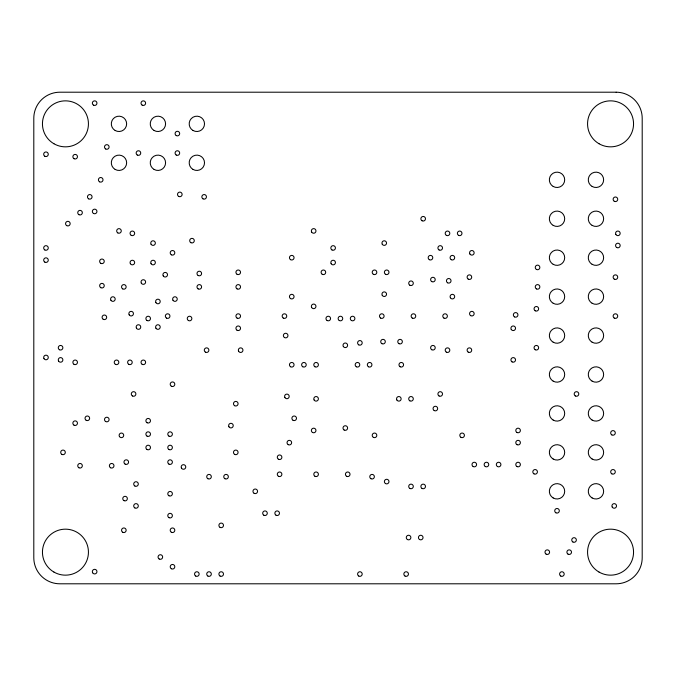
<?xml version="1.0" encoding="UTF-8"?>
<svg xmlns="http://www.w3.org/2000/svg" width="676" height="676" viewBox="0 0 676 676"><rect width="100%" height="100%" fill="white"/><g stroke="black" fill="none" stroke-linecap="round" stroke-linejoin="round"><path stroke-width="1.01" d="M616.14 92.206L59.86 92.206A26.06 26.06 0 0 0 33.8 118.266L33.8 557.734A26.06 26.06 0 0 0 59.86 583.794L616.14 583.794A26.06 26.06 0 0 0 642.2 557.734L642.2 118.266A26.06 26.06 0 0 0 616.14 92.206M134.854 486.01A2.298 2.298 0 0 0 138.31 484.016A2.298 2.298 0 0 0 134.854 482.03A2.298 2.298 0 0 0 134.854 486.01M155.919 302.637A2.298 2.298 0 0 0 159.908 302.637A2.298 2.298 0 0 0 157.914 299.189A2.298 2.298 0 0 0 155.919 302.637M172.955 300.22A2.298 2.298 0 0 0 176.935 300.22A2.298 2.298 0 0 0 174.949 296.764A2.298 2.298 0 0 0 172.955 300.22M151.061 263.699A2.298 2.298 0 0 0 155.049 263.699A2.298 2.298 0 0 0 153.055 260.252A2.298 2.298 0 0 0 151.061 263.699M451.23 259.685A2.298 2.298 0 0 0 454.686 257.691A2.298 2.298 0 0 0 451.23 255.697A2.298 2.298 0 0 0 451.23 259.685M147.03 422.728A2.298 2.298 0 0 0 150.478 420.742A2.298 2.298 0 0 0 147.03 418.748A2.298 2.298 0 0 0 147.03 422.728M599.054 572.073A22.992 22.992 0 0 0 633.547 552.157A22.992 22.992 0 0 0 599.054 532.249A22.992 22.992 0 0 0 599.054 572.073M572.902 541.983A2.298 2.298 0 0 0 576.358 539.989A2.298 2.298 0 0 0 572.902 537.995A2.298 2.298 0 0 0 572.902 541.983M168.932 436.113A2.298 2.298 0 0 0 172.388 434.119A2.298 2.298 0 0 0 168.932 432.133A2.298 2.298 0 0 0 168.932 436.113M398.916 343.645A2.298 2.298 0 0 0 402.364 341.65A2.298 2.298 0 0 0 398.916 339.665A2.298 2.298 0 0 0 398.916 343.645M147.03 320.525A2.298 2.298 0 0 0 150.478 318.531A2.298 2.298 0 0 0 147.03 316.545A2.298 2.298 0 0 0 147.03 320.525M446.354 235.341A2.298 2.298 0 0 0 449.81 233.347A2.298 2.298 0 0 0 446.354 231.353A2.298 2.298 0 0 0 446.354 235.341M469.862 253.965A2.298 2.298 0 0 0 473.842 253.965A2.298 2.298 0 0 0 471.848 250.517A2.298 2.298 0 0 0 469.862 253.965M220.046 527.373A2.298 2.298 0 0 0 223.494 525.379A2.298 2.298 0 0 0 220.046 523.385A2.298 2.298 0 0 0 220.046 527.373M53.945 143.76A22.992 22.992 0 0 0 88.438 123.843A22.992 22.992 0 0 0 53.945 103.935A22.992 22.992 0 0 0 53.945 143.76M331.139 263.699A2.298 2.298 0 0 0 335.127 263.699A2.298 2.298 0 0 0 333.133 260.252A2.298 2.298 0 0 0 331.139 263.699M53.945 572.073A22.992 22.992 0 0 0 88.438 552.157A22.992 22.992 0 0 0 53.945 532.249A22.992 22.992 0 0 0 53.945 572.073M599.054 143.76A22.992 22.992 0 0 0 633.547 123.843A22.992 22.992 0 0 0 599.054 103.935A22.992 22.992 0 0 0 599.054 143.76M168.932 464.108A2.298 2.298 0 0 0 172.388 462.114A2.298 2.298 0 0 0 168.932 460.119A2.298 2.298 0 0 0 168.932 464.108M125.119 464.108A2.298 2.298 0 0 0 128.575 462.114A2.298 2.298 0 0 0 125.119 460.119A2.298 2.298 0 0 0 125.119 464.108M439.062 249.951A2.298 2.298 0 0 0 442.51 247.957A2.298 2.298 0 0 0 439.062 245.963A2.298 2.298 0 0 0 439.062 249.951M382.253 295.344A2.298 2.298 0 0 0 386.233 295.344A2.298 2.298 0 0 0 384.238 291.888A2.298 2.298 0 0 0 382.253 295.344M331.984 249.951A2.298 2.298 0 0 0 335.431 247.957A2.298 2.298 0 0 0 331.984 245.963A2.298 2.298 0 0 0 331.984 249.951M110.898 300.22A2.298 2.298 0 0 0 114.878 300.22A2.298 2.298 0 0 0 112.892 296.764A2.298 2.298 0 0 0 110.898 300.22M198.136 288.889A2.298 2.298 0 0 0 201.592 286.894A2.298 2.298 0 0 0 198.136 284.9A2.298 2.298 0 0 0 198.136 288.889M74.014 364.322A2.298 2.298 0 0 0 77.461 362.336A2.298 2.298 0 0 0 74.014 360.342A2.298 2.298 0 0 0 74.014 364.322M131.212 235.341A2.298 2.298 0 0 0 134.659 233.347A2.298 2.298 0 0 0 131.212 231.353A2.298 2.298 0 0 0 131.212 235.341M93.499 213.447A2.298 2.298 0 0 0 96.947 211.453A2.298 2.298 0 0 0 93.499 209.467A2.298 2.298 0 0 0 93.499 213.447M66.713 225.623A2.298 2.298 0 0 0 70.169 223.629A2.298 2.298 0 0 0 66.713 221.635A2.298 2.298 0 0 0 66.713 225.623M117.827 232.916A2.298 2.298 0 0 0 121.274 230.922A2.298 2.298 0 0 0 117.827 228.936A2.298 2.298 0 0 0 117.827 232.916M147.03 449.515A2.298 2.298 0 0 0 150.478 447.52A2.298 2.298 0 0 0 147.03 445.526A2.298 2.298 0 0 0 147.03 449.515M168.932 449.515A2.298 2.298 0 0 0 172.388 447.52A2.298 2.298 0 0 0 168.932 445.526A2.298 2.298 0 0 0 168.932 449.515M43.982 358.626A2.298 2.298 0 0 0 47.971 358.626A2.298 2.298 0 0 0 45.976 355.17A2.298 2.298 0 0 0 43.982 358.626M147.03 436.113A2.298 2.298 0 0 0 150.478 434.119A2.298 2.298 0 0 0 147.03 432.133A2.298 2.298 0 0 0 147.03 436.113M202.994 198.837A2.298 2.298 0 0 0 206.45 196.851A2.298 2.298 0 0 0 202.994 194.857A2.298 2.298 0 0 0 202.994 198.837M311.67 307.512A2.298 2.298 0 0 0 315.658 307.512A2.298 2.298 0 0 0 313.664 304.065A2.298 2.298 0 0 0 311.67 307.512M311.67 232.079A2.298 2.298 0 0 0 315.658 232.079A2.298 2.298 0 0 0 313.664 228.623A2.298 2.298 0 0 0 311.67 232.079M205.436 352.154A2.298 2.298 0 0 0 208.884 350.16A2.298 2.298 0 0 0 205.436 348.165A2.298 2.298 0 0 0 205.436 352.154M88.624 198.837A2.298 2.298 0 0 0 92.071 196.851A2.298 2.298 0 0 0 88.624 194.857A2.298 2.298 0 0 0 88.624 198.837M422.027 220.748A2.298 2.298 0 0 0 425.483 218.754A2.298 2.298 0 0 0 422.027 216.759A2.298 2.298 0 0 0 422.027 220.748M134.854 507.921A2.298 2.298 0 0 0 138.31 505.927A2.298 2.298 0 0 0 134.854 503.933A2.298 2.298 0 0 0 134.854 507.921M293.046 420.295A2.298 2.298 0 0 0 296.494 418.3A2.298 2.298 0 0 0 293.046 416.306A2.298 2.298 0 0 0 293.046 420.295M142.171 364.322A2.298 2.298 0 0 0 145.619 362.336A2.298 2.298 0 0 0 142.171 360.342A2.298 2.298 0 0 0 142.171 364.322M159.198 559.01A2.298 2.298 0 0 0 162.654 557.024A2.298 2.298 0 0 0 159.198 555.03A2.298 2.298 0 0 0 159.198 559.01M470.699 315.65A2.298 2.298 0 0 0 474.155 313.664A2.298 2.298 0 0 0 470.699 311.67A2.298 2.298 0 0 0 470.699 315.65M132.437 395.967A2.298 2.298 0 0 0 135.884 393.973A2.298 2.298 0 0 0 132.437 391.979A2.298 2.298 0 0 0 132.437 395.967M385.531 483.577A2.298 2.298 0 0 0 388.979 481.582A2.298 2.298 0 0 0 385.531 479.588A2.298 2.298 0 0 0 385.531 483.577M128.77 364.322A2.298 2.298 0 0 0 132.217 362.336A2.298 2.298 0 0 0 128.77 360.342A2.298 2.298 0 0 0 128.77 364.322M575.344 395.967A2.298 2.298 0 0 0 578.791 393.973A2.298 2.298 0 0 0 575.344 391.979A2.298 2.298 0 0 0 575.344 395.967M511.233 329.423A2.298 2.298 0 0 0 515.222 329.423A2.298 2.298 0 0 0 513.228 325.967A2.298 2.298 0 0 0 511.233 329.423M400.124 366.764A2.298 2.298 0 0 0 403.572 364.77A2.298 2.298 0 0 0 400.124 362.775A2.298 2.298 0 0 0 400.124 366.764M155.919 328.19A2.298 2.298 0 0 0 159.908 328.19A2.298 2.298 0 0 0 157.914 324.742A2.298 2.298 0 0 0 155.919 328.19M234.64 405.701A2.298 2.298 0 0 0 238.087 403.707A2.298 2.298 0 0 0 234.64 401.713A2.298 2.298 0 0 0 234.64 405.701M512.078 361.888A2.298 2.298 0 0 0 515.526 359.894A2.298 2.298 0 0 0 512.078 357.9A2.298 2.298 0 0 0 512.078 361.888M434.203 410.56A2.298 2.298 0 0 0 437.651 408.566A2.298 2.298 0 0 0 434.203 406.572A2.298 2.298 0 0 0 434.203 410.56M343.315 346.45A2.298 2.298 0 0 0 347.295 346.45A2.298 2.298 0 0 0 345.301 343.002A2.298 2.298 0 0 0 343.315 346.45M344.152 430.029A2.298 2.298 0 0 0 347.608 428.035A2.298 2.298 0 0 0 344.152 426.041A2.298 2.298 0 0 0 344.152 430.029M238.653 351.309A2.298 2.298 0 0 0 242.642 351.309A2.298 2.298 0 0 0 240.648 347.861A2.298 2.298 0 0 0 238.653 351.309M288.187 444.639A2.298 2.298 0 0 0 291.635 442.645A2.298 2.298 0 0 0 288.187 440.651A2.298 2.298 0 0 0 288.187 444.639M171.358 568.744A2.298 2.298 0 0 0 174.805 566.758A2.298 2.298 0 0 0 171.358 564.764A2.298 2.298 0 0 0 171.358 568.744M171.358 532.249A2.298 2.298 0 0 0 174.805 530.254A2.298 2.298 0 0 0 171.358 528.26A2.298 2.298 0 0 0 171.358 532.249M283.312 318.092A2.298 2.298 0 0 0 286.759 316.098A2.298 2.298 0 0 0 283.312 314.103A2.298 2.298 0 0 0 283.312 318.092M61.854 454.373A2.298 2.298 0 0 0 65.31 452.379A2.298 2.298 0 0 0 61.854 450.385A2.298 2.298 0 0 0 61.854 454.373M74.014 425.17A2.298 2.298 0 0 0 77.461 423.176A2.298 2.298 0 0 0 74.014 421.182A2.298 2.298 0 0 0 74.014 425.17M115.385 364.322A2.298 2.298 0 0 0 118.841 362.336A2.298 2.298 0 0 0 115.385 360.342A2.298 2.298 0 0 0 115.385 364.322M407.417 539.541A2.298 2.298 0 0 0 410.873 537.555A2.298 2.298 0 0 0 407.417 535.561A2.298 2.298 0 0 0 407.417 539.541M546.14 554.151A2.298 2.298 0 0 0 549.588 552.157A2.298 2.298 0 0 0 546.14 550.171A2.298 2.298 0 0 0 546.14 554.151M568.043 554.151A2.298 2.298 0 0 0 571.499 552.157A2.298 2.298 0 0 0 568.043 550.171A2.298 2.298 0 0 0 568.043 554.151M485.292 466.541A2.298 2.298 0 0 0 488.748 464.547A2.298 2.298 0 0 0 485.292 462.561A2.298 2.298 0 0 0 485.292 466.541M368.479 366.764A2.298 2.298 0 0 0 371.935 364.77A2.298 2.298 0 0 0 368.479 362.775A2.298 2.298 0 0 0 368.479 366.764M100.792 263.327A2.298 2.298 0 0 0 104.248 261.342A2.298 2.298 0 0 0 100.792 259.347A2.298 2.298 0 0 0 100.792 263.327M346.577 476.276A2.298 2.298 0 0 0 350.024 474.282A2.298 2.298 0 0 0 346.577 472.296A2.298 2.298 0 0 0 346.577 476.276M409.859 488.435A2.298 2.298 0 0 0 413.306 486.441A2.298 2.298 0 0 0 409.859 484.447A2.298 2.298 0 0 0 409.859 488.435M78.889 467.75A2.298 2.298 0 0 0 82.337 465.764A2.298 2.298 0 0 0 78.889 463.77A2.298 2.298 0 0 0 78.889 467.75M181.481 468.122A2.298 2.298 0 0 0 185.461 468.122A2.298 2.298 0 0 0 183.466 464.674A2.298 2.298 0 0 0 181.481 468.122M119.424 436.502A2.298 2.298 0 0 0 123.404 436.502A2.298 2.298 0 0 0 121.41 433.046A2.298 2.298 0 0 0 119.424 436.502M198.136 275.504A2.298 2.298 0 0 0 201.592 273.51A2.298 2.298 0 0 0 198.136 271.524A2.298 2.298 0 0 0 198.136 275.504M228.936 426.767A2.298 2.298 0 0 0 232.924 426.767A2.298 2.298 0 0 0 230.93 423.311A2.298 2.298 0 0 0 228.936 426.767M110.526 467.75A2.298 2.298 0 0 0 113.982 465.764A2.298 2.298 0 0 0 110.526 463.77A2.298 2.298 0 0 0 110.526 467.75M122.702 532.249A2.298 2.298 0 0 0 126.15 530.254A2.298 2.298 0 0 0 122.702 528.26A2.298 2.298 0 0 0 122.702 532.249M339.276 320.525A2.298 2.298 0 0 0 342.732 318.531A2.298 2.298 0 0 0 339.276 316.545A2.298 2.298 0 0 0 339.276 320.525M100.792 287.672A2.298 2.298 0 0 0 104.248 285.686A2.298 2.298 0 0 0 100.792 283.692A2.298 2.298 0 0 0 100.792 287.672M129.158 314.813A2.298 2.298 0 0 0 133.138 314.813A2.298 2.298 0 0 0 131.144 311.357A2.298 2.298 0 0 0 129.158 314.813M373.355 437.338A2.298 2.298 0 0 0 376.811 435.344A2.298 2.298 0 0 0 373.355 433.358A2.298 2.298 0 0 0 373.355 437.338M290.604 366.764A2.298 2.298 0 0 0 294.06 364.77A2.298 2.298 0 0 0 290.604 362.775A2.298 2.298 0 0 0 290.604 366.764M358.745 344.853A2.298 2.298 0 0 0 362.201 342.867A2.298 2.298 0 0 0 358.745 340.873A2.298 2.298 0 0 0 358.745 344.853M284.52 337.561A2.298 2.298 0 0 0 287.968 335.566A2.298 2.298 0 0 0 284.52 333.572A2.298 2.298 0 0 0 284.52 337.561M327.108 320.525A2.298 2.298 0 0 0 330.556 318.531A2.298 2.298 0 0 0 327.108 316.545A2.298 2.298 0 0 0 327.108 320.525M122.702 288.889A2.298 2.298 0 0 0 126.15 286.894A2.298 2.298 0 0 0 122.702 284.9A2.298 2.298 0 0 0 122.702 288.889M103.234 319.3A2.298 2.298 0 0 0 106.681 317.306A2.298 2.298 0 0 0 103.234 315.32A2.298 2.298 0 0 0 103.234 319.3M130.367 263.699A2.298 2.298 0 0 0 134.347 263.699A2.298 2.298 0 0 0 132.361 260.252A2.298 2.298 0 0 0 130.367 263.699M141.326 283.168A2.298 2.298 0 0 0 145.315 283.168A2.298 2.298 0 0 0 143.32 279.72A2.298 2.298 0 0 0 141.326 283.168M166.499 318.092A2.298 2.298 0 0 0 169.946 316.098A2.298 2.298 0 0 0 166.499 314.103A2.298 2.298 0 0 0 166.499 318.092M560.75 576.045A2.298 2.298 0 0 0 564.198 574.051A2.298 2.298 0 0 0 560.75 572.057A2.298 2.298 0 0 0 560.75 576.045M405 576.045A2.298 2.298 0 0 0 408.448 574.051A2.298 2.298 0 0 0 405 572.057A2.298 2.298 0 0 0 405 576.045M536.406 288.889A2.298 2.298 0 0 0 539.854 286.894A2.298 2.298 0 0 0 536.406 284.9A2.298 2.298 0 0 0 536.406 288.889M615.878 234.496A2.298 2.298 0 0 0 619.858 234.496A2.298 2.298 0 0 0 617.864 231.048A2.298 2.298 0 0 0 615.878 234.496M358.745 576.045A2.298 2.298 0 0 0 362.201 574.051A2.298 2.298 0 0 0 358.745 572.057A2.298 2.298 0 0 0 358.745 576.045M380.656 318.092A2.298 2.298 0 0 0 384.103 316.098A2.298 2.298 0 0 0 380.656 314.103A2.298 2.298 0 0 0 380.656 318.092M535.198 310.791A2.298 2.298 0 0 0 538.645 308.797A2.298 2.298 0 0 0 535.198 306.811A2.298 2.298 0 0 0 535.198 310.791M234.64 454.373A2.298 2.298 0 0 0 238.087 452.379A2.298 2.298 0 0 0 234.64 450.385A2.298 2.298 0 0 0 234.64 454.373M163.22 275.876A2.298 2.298 0 0 0 167.2 275.876A2.298 2.298 0 0 0 165.214 272.42A2.298 2.298 0 0 0 163.22 275.876M237.073 330.26A2.298 2.298 0 0 0 240.529 328.266A2.298 2.298 0 0 0 237.073 326.28A2.298 2.298 0 0 0 237.073 330.26M263.843 515.213A2.298 2.298 0 0 0 267.29 513.219A2.298 2.298 0 0 0 263.843 511.233A2.298 2.298 0 0 0 263.843 515.213M195.702 576.045A2.298 2.298 0 0 0 199.15 574.051A2.298 2.298 0 0 0 195.702 572.057A2.298 2.298 0 0 0 195.702 576.045M312.515 432.463A2.298 2.298 0 0 0 315.962 430.477A2.298 2.298 0 0 0 312.515 428.483A2.298 2.298 0 0 0 312.515 432.463M314.112 399.981A2.298 2.298 0 0 0 318.092 399.981A2.298 2.298 0 0 0 316.098 396.533A2.298 2.298 0 0 0 314.112 399.981M276.011 515.213A2.298 2.298 0 0 0 279.467 513.219A2.298 2.298 0 0 0 276.011 511.233A2.298 2.298 0 0 0 276.011 515.213M44.827 156.249A2.298 2.298 0 0 0 48.275 154.263A2.298 2.298 0 0 0 44.827 152.269A2.298 2.298 0 0 0 44.827 156.249M74.014 158.691A2.298 2.298 0 0 0 77.461 156.697A2.298 2.298 0 0 0 74.014 154.711A2.298 2.298 0 0 0 74.014 158.691M99.566 181.81A2.298 2.298 0 0 0 103.014 179.816A2.298 2.298 0 0 0 99.566 177.822A2.298 2.298 0 0 0 99.566 181.81M237.073 288.889A2.298 2.298 0 0 0 240.529 286.894A2.298 2.298 0 0 0 237.073 284.9A2.298 2.298 0 0 0 237.073 288.889M142.171 105.143A2.298 2.298 0 0 0 145.619 103.149A2.298 2.298 0 0 0 142.171 101.163A2.298 2.298 0 0 0 142.171 105.143M93.499 105.143A2.298 2.298 0 0 0 96.947 103.149A2.298 2.298 0 0 0 93.499 101.163A2.298 2.298 0 0 0 93.499 105.143M59.42 349.729A2.298 2.298 0 0 0 62.868 347.734A2.298 2.298 0 0 0 59.42 345.749A2.298 2.298 0 0 0 59.42 349.729M314.948 476.276A2.298 2.298 0 0 0 318.404 474.282A2.298 2.298 0 0 0 314.948 472.296A2.298 2.298 0 0 0 314.948 476.276M278.436 476.276A2.298 2.298 0 0 0 281.884 474.282A2.298 2.298 0 0 0 278.436 472.296A2.298 2.298 0 0 0 278.436 476.276M385.531 274.295A2.298 2.298 0 0 0 388.979 272.301A2.298 2.298 0 0 0 385.531 270.307A2.298 2.298 0 0 0 385.531 274.295M381.864 343.645A2.298 2.298 0 0 0 385.312 341.65A2.298 2.298 0 0 0 381.864 339.665A2.298 2.298 0 0 0 381.864 343.645M447.588 282.796A2.298 2.298 0 0 0 451.036 280.81A2.298 2.298 0 0 0 447.588 278.816A2.298 2.298 0 0 0 447.588 282.796M409.859 285.238A2.298 2.298 0 0 0 413.306 283.244A2.298 2.298 0 0 0 409.859 281.258A2.298 2.298 0 0 0 409.859 285.238M612.228 507.076A2.298 2.298 0 0 0 616.208 507.076A2.298 2.298 0 0 0 614.222 503.628A2.298 2.298 0 0 0 612.228 507.076M616.715 247.509A2.298 2.298 0 0 0 620.171 245.523A2.298 2.298 0 0 0 616.715 243.529A2.298 2.298 0 0 0 616.715 247.509M614.281 279.154A2.298 2.298 0 0 0 617.729 277.16A2.298 2.298 0 0 0 614.281 275.166A2.298 2.298 0 0 0 614.281 279.154M412.292 318.092A2.298 2.298 0 0 0 415.748 316.098A2.298 2.298 0 0 0 412.292 314.103A2.298 2.298 0 0 0 412.292 318.092M443.938 318.092A2.298 2.298 0 0 0 447.385 316.098A2.298 2.298 0 0 0 443.938 314.103A2.298 2.298 0 0 0 443.938 318.092M439.062 395.967A2.298 2.298 0 0 0 442.51 393.973A2.298 2.298 0 0 0 439.062 391.979A2.298 2.298 0 0 0 439.062 395.967M446.354 352.154A2.298 2.298 0 0 0 449.81 350.16A2.298 2.298 0 0 0 446.354 348.165A2.298 2.298 0 0 0 446.354 352.154M468.265 352.154A2.298 2.298 0 0 0 471.713 350.16A2.298 2.298 0 0 0 468.265 348.165A2.298 2.298 0 0 0 468.265 352.154M396.846 399.981A2.298 2.298 0 0 0 400.826 399.981A2.298 2.298 0 0 0 398.84 396.533A2.298 2.298 0 0 0 396.846 399.981M460.964 437.338A2.298 2.298 0 0 0 464.42 435.344A2.298 2.298 0 0 0 460.964 433.358A2.298 2.298 0 0 0 460.964 437.338M497.468 466.541A2.298 2.298 0 0 0 500.916 464.547A2.298 2.298 0 0 0 497.468 462.561A2.298 2.298 0 0 0 497.468 466.541M516.937 466.541A2.298 2.298 0 0 0 520.385 464.547A2.298 2.298 0 0 0 516.937 462.561A2.298 2.298 0 0 0 516.937 466.541M516.937 444.639A2.298 2.298 0 0 0 520.385 442.645A2.298 2.298 0 0 0 516.937 440.651A2.298 2.298 0 0 0 516.937 444.639M473.141 466.541A2.298 2.298 0 0 0 476.588 464.547A2.298 2.298 0 0 0 473.141 462.561A2.298 2.298 0 0 0 473.141 466.541M429.328 259.685A2.298 2.298 0 0 0 432.775 257.691A2.298 2.298 0 0 0 429.328 255.697A2.298 2.298 0 0 0 429.328 259.685M614.281 318.092A2.298 2.298 0 0 0 617.729 316.098A2.298 2.298 0 0 0 614.281 314.103A2.298 2.298 0 0 0 614.281 318.092M168.932 495.745A2.298 2.298 0 0 0 172.388 493.75A2.298 2.298 0 0 0 168.932 491.765A2.298 2.298 0 0 0 168.932 495.745M123.911 500.603A2.298 2.298 0 0 0 127.358 498.618A2.298 2.298 0 0 0 123.911 496.623A2.298 2.298 0 0 0 123.911 500.603M168.932 517.639A2.298 2.298 0 0 0 172.388 515.644A2.298 2.298 0 0 0 168.932 513.65A2.298 2.298 0 0 0 168.932 517.639M237.073 318.092A2.298 2.298 0 0 0 240.529 316.098A2.298 2.298 0 0 0 237.073 314.103A2.298 2.298 0 0 0 237.073 318.092M302.78 366.764A2.298 2.298 0 0 0 306.228 364.77A2.298 2.298 0 0 0 302.78 362.775A2.298 2.298 0 0 0 302.78 366.764M356.328 366.764A2.298 2.298 0 0 0 359.776 364.77A2.298 2.298 0 0 0 356.328 362.775A2.298 2.298 0 0 0 356.328 366.764M351.452 320.525A2.298 2.298 0 0 0 354.9 318.531A2.298 2.298 0 0 0 351.452 316.545A2.298 2.298 0 0 0 351.452 320.525M373.355 274.295A2.298 2.298 0 0 0 376.811 272.301A2.298 2.298 0 0 0 373.355 270.307A2.298 2.298 0 0 0 373.355 274.295M614.281 201.279A2.298 2.298 0 0 0 617.729 199.285A2.298 2.298 0 0 0 614.281 197.291A2.298 2.298 0 0 0 614.281 201.279M458.531 235.341A2.298 2.298 0 0 0 461.978 233.347A2.298 2.298 0 0 0 458.531 231.353A2.298 2.298 0 0 0 458.531 235.341M137.296 155.041A2.298 2.298 0 0 0 140.743 153.046A2.298 2.298 0 0 0 137.296 151.061A2.298 2.298 0 0 0 137.296 155.041M78.889 214.655A2.298 2.298 0 0 0 82.337 212.67A2.298 2.298 0 0 0 78.889 210.675A2.298 2.298 0 0 0 78.889 214.655M254.108 493.311A2.298 2.298 0 0 0 257.556 491.317A2.298 2.298 0 0 0 254.108 489.323A2.298 2.298 0 0 0 254.108 493.311M370.921 478.701A2.298 2.298 0 0 0 374.369 476.707A2.298 2.298 0 0 0 370.921 474.713A2.298 2.298 0 0 0 370.921 478.701M322.249 274.295A2.298 2.298 0 0 0 325.697 272.301A2.298 2.298 0 0 0 322.249 270.307A2.298 2.298 0 0 0 322.249 274.295M555.875 512.78A2.298 2.298 0 0 0 559.322 510.786A2.298 2.298 0 0 0 555.875 508.791A2.298 2.298 0 0 0 555.875 512.78M516.937 432.463A2.298 2.298 0 0 0 520.385 430.477A2.298 2.298 0 0 0 516.937 428.483A2.298 2.298 0 0 0 516.937 432.463M278.436 459.249A2.298 2.298 0 0 0 281.884 457.255A2.298 2.298 0 0 0 278.436 455.261A2.298 2.298 0 0 0 278.436 459.249M105.65 148.957A2.298 2.298 0 0 0 109.106 146.962A2.298 2.298 0 0 0 105.65 144.977A2.298 2.298 0 0 0 105.65 148.957M207.87 576.045A2.298 2.298 0 0 0 211.326 574.051A2.298 2.298 0 0 0 207.87 572.057A2.298 2.298 0 0 0 207.87 576.045M220.046 576.045A2.298 2.298 0 0 0 223.494 574.051A2.298 2.298 0 0 0 220.046 572.057A2.298 2.298 0 0 0 220.046 576.045M533.964 473.842A2.298 2.298 0 0 0 537.42 471.848A2.298 2.298 0 0 0 533.964 469.854A2.298 2.298 0 0 0 533.964 473.842M611.839 473.842A2.298 2.298 0 0 0 615.295 471.848A2.298 2.298 0 0 0 611.839 469.854A2.298 2.298 0 0 0 611.839 473.842M611.839 434.905A2.298 2.298 0 0 0 615.295 432.91A2.298 2.298 0 0 0 611.839 430.916A2.298 2.298 0 0 0 611.839 434.905M536.406 269.42A2.298 2.298 0 0 0 539.854 267.426A2.298 2.298 0 0 0 536.406 265.431A2.298 2.298 0 0 0 536.406 269.42M92.654 572.783A2.298 2.298 0 0 0 96.643 572.783A2.298 2.298 0 0 0 94.648 569.327A2.298 2.298 0 0 0 92.654 572.783M58.575 361.043A2.298 2.298 0 0 0 62.564 361.043A2.298 2.298 0 0 0 60.57 357.596A2.298 2.298 0 0 0 58.575 361.043M44.827 249.951A2.298 2.298 0 0 0 48.275 247.957A2.298 2.298 0 0 0 44.827 245.963A2.298 2.298 0 0 0 44.827 249.951M44.827 262.119A2.298 2.298 0 0 0 48.275 260.125A2.298 2.298 0 0 0 44.827 258.139A2.298 2.298 0 0 0 44.827 262.119M314.948 366.764A2.298 2.298 0 0 0 318.404 364.77A2.298 2.298 0 0 0 314.948 362.775A2.298 2.298 0 0 0 314.948 366.764M409.859 400.826A2.298 2.298 0 0 0 413.306 398.832A2.298 2.298 0 0 0 409.859 396.837A2.298 2.298 0 0 0 409.859 400.826M422.027 488.435A2.298 2.298 0 0 0 425.483 486.441A2.298 2.298 0 0 0 422.027 484.447A2.298 2.298 0 0 0 422.027 488.435M419.593 539.541A2.298 2.298 0 0 0 423.041 537.555A2.298 2.298 0 0 0 419.593 535.561A2.298 2.298 0 0 0 419.593 539.541M105.65 421.52A2.298 2.298 0 0 0 109.106 419.526A2.298 2.298 0 0 0 105.65 417.54A2.298 2.298 0 0 0 105.65 421.52M86.182 420.295A2.298 2.298 0 0 0 89.638 418.3A2.298 2.298 0 0 0 86.182 416.306A2.298 2.298 0 0 0 86.182 420.295M151.061 244.23A2.298 2.298 0 0 0 155.049 244.23A2.298 2.298 0 0 0 153.055 240.783A2.298 2.298 0 0 0 151.061 244.23M176.233 155.041A2.298 2.298 0 0 0 179.681 153.046A2.298 2.298 0 0 0 176.233 151.061A2.298 2.298 0 0 0 176.233 155.041M176.233 135.572A2.298 2.298 0 0 0 179.681 133.578A2.298 2.298 0 0 0 176.233 131.592A2.298 2.298 0 0 0 176.233 135.572M514.495 316.875A2.298 2.298 0 0 0 517.951 314.889A2.298 2.298 0 0 0 514.495 312.895A2.298 2.298 0 0 0 514.495 316.875M535.198 349.729A2.298 2.298 0 0 0 538.645 347.734A2.298 2.298 0 0 0 535.198 345.749A2.298 2.298 0 0 0 535.198 349.729M207.87 478.701A2.298 2.298 0 0 0 211.326 476.707A2.298 2.298 0 0 0 207.87 474.713A2.298 2.298 0 0 0 207.87 478.701M188.401 320.525A2.298 2.298 0 0 0 191.857 318.531A2.298 2.298 0 0 0 188.401 316.545A2.298 2.298 0 0 0 188.401 320.525M224.905 478.701A2.298 2.298 0 0 0 228.353 476.707A2.298 2.298 0 0 0 224.905 474.713A2.298 2.298 0 0 0 224.905 478.701M431.761 281.588A2.298 2.298 0 0 0 435.217 279.594A2.298 2.298 0 0 0 431.761 277.608A2.298 2.298 0 0 0 431.761 281.588M431.761 349.729A2.298 2.298 0 0 0 435.217 347.734A2.298 2.298 0 0 0 431.761 345.749A2.298 2.298 0 0 0 431.761 349.729M284.909 397.564A2.298 2.298 0 0 0 288.889 397.564A2.298 2.298 0 0 0 286.894 394.108A2.298 2.298 0 0 0 284.909 397.564M178.667 196.403A2.298 2.298 0 0 0 182.123 194.409A2.298 2.298 0 0 0 178.667 192.415A2.298 2.298 0 0 0 178.667 196.403M382.253 244.23A2.298 2.298 0 0 0 386.233 244.23A2.298 2.298 0 0 0 384.238 240.783A2.298 2.298 0 0 0 382.253 244.23M290.604 259.685A2.298 2.298 0 0 0 294.06 257.691A2.298 2.298 0 0 0 290.604 255.697A2.298 2.298 0 0 0 290.604 259.685M190.843 242.65A2.298 2.298 0 0 0 194.291 240.656A2.298 2.298 0 0 0 190.843 238.67A2.298 2.298 0 0 0 190.843 242.65M450.393 297.778A2.298 2.298 0 0 0 454.373 297.778A2.298 2.298 0 0 0 452.379 294.33A2.298 2.298 0 0 0 450.393 297.778M237.073 274.295A2.298 2.298 0 0 0 240.529 272.301A2.298 2.298 0 0 0 237.073 270.307A2.298 2.298 0 0 0 237.073 274.295M468.265 279.154A2.298 2.298 0 0 0 471.713 277.16A2.298 2.298 0 0 0 468.265 275.166A2.298 2.298 0 0 0 468.265 279.154M290.604 298.623A2.298 2.298 0 0 0 294.06 296.629A2.298 2.298 0 0 0 290.604 294.635A2.298 2.298 0 0 0 290.604 298.623M171.358 254.81A2.298 2.298 0 0 0 174.805 252.816A2.298 2.298 0 0 0 171.358 250.821A2.298 2.298 0 0 0 171.358 254.81M171.358 386.233A2.298 2.298 0 0 0 174.805 384.238A2.298 2.298 0 0 0 171.358 382.244A2.298 2.298 0 0 0 171.358 386.233M136.451 328.19A2.298 2.298 0 0 0 140.439 328.19A2.298 2.298 0 0 0 138.445 324.742A2.298 2.298 0 0 0 136.451 328.19M592.125 186.458A7.664 7.664 0 0 0 603.626 179.816A7.664 7.664 0 0 0 592.125 173.174A7.664 7.664 0 0 0 592.125 186.458M592.125 225.395A7.664 7.664 0 0 0 603.626 218.754A7.664 7.664 0 0 0 592.125 212.112A7.664 7.664 0 0 0 592.125 225.395M553.188 186.458A7.664 7.664 0 0 0 564.688 179.816A7.664 7.664 0 0 0 553.188 173.174A7.664 7.664 0 0 0 553.188 186.458M553.188 381.146A7.664 7.664 0 0 0 564.688 374.504A7.664 7.664 0 0 0 553.188 367.862A7.664 7.664 0 0 0 553.188 381.146M553.188 420.083A7.664 7.664 0 0 0 564.688 413.442A7.664 7.664 0 0 0 553.188 406.8A7.664 7.664 0 0 0 553.188 420.083M553.188 459.021A7.664 7.664 0 0 0 564.688 452.379A7.664 7.664 0 0 0 553.188 445.738A7.664 7.664 0 0 0 553.188 459.021M553.188 497.958A7.664 7.664 0 0 0 564.688 491.317A7.664 7.664 0 0 0 553.188 484.675A7.664 7.664 0 0 0 553.188 497.958M592.125 342.208A7.664 7.664 0 0 0 603.626 335.566A7.664 7.664 0 0 0 592.125 328.925A7.664 7.664 0 0 0 592.125 342.208M592.125 381.146A7.664 7.664 0 0 0 603.626 374.504A7.664 7.664 0 0 0 592.125 367.862A7.664 7.664 0 0 0 592.125 381.146M592.125 420.083A7.664 7.664 0 0 0 603.626 413.442A7.664 7.664 0 0 0 592.125 406.8A7.664 7.664 0 0 0 592.125 420.083M592.125 459.021A7.664 7.664 0 0 0 603.626 452.379A7.664 7.664 0 0 0 592.125 445.738A7.664 7.664 0 0 0 592.125 459.021M592.125 497.958A7.664 7.664 0 0 0 603.626 491.317A7.664 7.664 0 0 0 592.125 484.675A7.664 7.664 0 0 0 592.125 497.958M592.125 264.333A7.664 7.664 0 0 0 603.626 257.691A7.664 7.664 0 0 0 592.125 251.05A7.664 7.664 0 0 0 592.125 264.333M553.188 303.27A7.664 7.664 0 0 0 564.688 296.629A7.664 7.664 0 0 0 553.188 289.987A7.664 7.664 0 0 0 553.188 303.27M553.188 342.208A7.664 7.664 0 0 0 564.688 335.566A7.664 7.664 0 0 0 553.188 328.925A7.664 7.664 0 0 0 553.188 342.208M592.125 303.27A7.664 7.664 0 0 0 603.626 296.629A7.664 7.664 0 0 0 592.125 289.987A7.664 7.664 0 0 0 592.125 303.27M553.188 264.333A7.664 7.664 0 0 0 564.688 257.691A7.664 7.664 0 0 0 553.188 251.05A7.664 7.664 0 0 0 553.188 264.333M553.188 225.395A7.664 7.664 0 0 0 564.688 218.754A7.664 7.664 0 0 0 553.188 212.112A7.664 7.664 0 0 0 553.188 225.395M193.015 130.485A7.664 7.664 0 0 0 204.515 123.843A7.664 7.664 0 0 0 193.015 117.21A7.664 7.664 0 0 0 193.015 130.485M154.077 169.422A7.664 7.664 0 0 0 165.578 162.781A7.664 7.664 0 0 0 154.077 156.148A7.664 7.664 0 0 0 154.077 169.422M115.14 130.485A7.664 7.664 0 0 0 126.64 123.843A7.664 7.664 0 0 0 115.14 117.21A7.664 7.664 0 0 0 115.14 130.485M115.14 169.422A7.664 7.664 0 0 0 126.64 162.781A7.664 7.664 0 0 0 115.14 156.148A7.664 7.664 0 0 0 115.14 169.422M193.015 169.422A7.664 7.664 0 0 0 204.515 162.781A7.664 7.664 0 0 0 193.015 156.148A7.664 7.664 0 0 0 193.015 169.422M154.077 130.485A7.664 7.664 0 0 0 165.578 123.843A7.664 7.664 0 0 0 154.077 117.21A7.664 7.664 0 0 0 154.077 130.485"/></g></svg>
